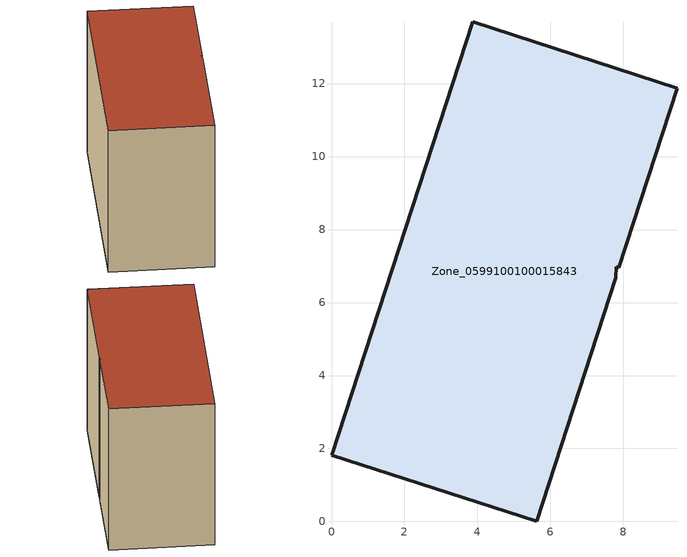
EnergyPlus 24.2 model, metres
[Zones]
Zone_0599100100015843
 floor ground (C_G): 7.81,6.97 7.79,6.68 5.62,0 0,1.82 3.88,13.7 9.47,11.88 7.87,6.96 z0
 wall outside (C_F): 7.79,6.68 7.81,6.97 7.87,6.96 9.47,11.88 3.88,13.7 0,1.82 5.62,0 7.79,6.68 z0:9.19
 roof outside (C_R): 7.81,6.97 7.87,6.96 9.47,11.88 3.88,13.7 0,1.82 5.62,0 7.79,6.68 z9.19
[BUILDING]
Pand.0599100100015843: North Axis=0; Terrain=City; Loads Convergence Tolerance Value=0.04; Temperature Convergence Tolerance Value=0.4; Solar Distribution=FullExterior; Maximum Number of Warmup Days=25; Minimum Number of Warmup Days=1
[Site:Location]
Rotterdam.The.Hague.AP_ZH_NLD Design_Conditions: Latitude=51.96; Longitude=4.45; Time Zone=1; Elevation=-4.5
[SITE:GROUNDTEMPERATURE:BUILDINGSURFACE]
18, 18, 18, 18, 18, 18, 18, 18, 18, 18, 18, 18
[MATERIAL] Thermal Absorptance=0.9; Solar Absorptance=0.7; Visible Absorptance=0.7
Name | Roughness | Thickness | Conductivity | Density | Specific Heat
G.TC.2015-2018 | MediumSmooth | 0.15 | 0.0428571 | 540 | 1210
F.TC.2015-2018 | Rough | 0.3 | 0.0666667 | 1920 | 840
R.TC.2015-2018 | MediumRough | 0.2 | 0.0333333 | 1500 | 1000
[CONSTRUCTION]
C_G: G.TC.2015-2018
C_F: F.TC.2015-2018
C_R: R.TC.2015-2018
[ZONE]
Zone_0599100100015843: Type=1; Multiplier=1; Ceiling Height=Autocalculate; Volume=Autocalculate; Floor Area=autocalculate; Part of Total Floor Area=Yes
[ZONEINFILTRATION:DESIGNFLOWRATE]
Infil_Zone_0599100100015843: Zone or ZoneList or Space or SpaceList=Zone_0599100100015843; Schedule=AlwaysOn; Design Flow Rate Calculation Method=Flow/Area; Flow Rate per Floor Area=0.0015; Constant Term Coefficient=1; Temperature Term Coefficient=0; Velocity Term Coefficient=0; Velocity Squared Term Coefficient=0
[HVACTEMPLATE:ZONE:IDEALLOADSAIRSYSTEM]
Zone_0599100100015843: Maximum Heating Supply Air Temperature=50; Minimum Cooling Supply Air Temperature=13; Maximum Heating Supply Air Humidity Ratio=0.0156; Minimum Cooling Supply Air Humidity Ratio=0.0077; Heating Limit=NoLimit; Cooling Limit=NoLimit; Dehumidification Control Type=ConstantSensibleHeatRatio; Cooling Sensible Heat Ratio=0.7; Dehumidification Setpoint=60; Humidification Control Type=None; Humidification Setpoint=30; Outdoor Air Method=None; Outdoor Air Flow Rate per Person=0.00944; Outdoor Air Flow Rate per Zone Floor Area=0; Outdoor Air Flow Rate per Zone=0; Demand Controlled Ventilation Type=None; Outdoor Air Economizer Type=NoEconomizer; Heat Recovery Type=None; Sensible Heat Recovery Effectiveness=0.7; Latent Heat Recovery Effectiveness=0.65
[ZONECONTROL:THERMOSTAT]
ThermostatControl_Zone_0599100100015843: Zone or ZoneList=Zone_0599100100015843; Control Type Schedule=DualSetpointControlType; Control 1=Thermostat_Zone_0599100100015843; Temperature Difference Between Cutout And Setpoint=0
[THERMOSTATSETPOINT:DUALSETPOINT]
Thermostat_Zone_0599100100015843: Heating Setpoint Temperature Schedule=HeatingSetpoint_Zone_0599100100015843; Cooling Setpoint Temperature Schedule=CoolingSetpoint_Zone_0599100100015843
[SCHEDULE:COMPACT]
HeatingSetpoint_Zone_0599100100015843: Through: 12/31, For: AllDays, Until: 24:00, 21
CoolingSetpoint_Zone_0599100100015843: Through: 12/31, For: AllDays, Until: 24:00, 24
DualSetpointControlType: Through: 12/31, For: AllDays, Until: 24:00, 4
AlwaysOn: Through: 12/31, For: AllDays, Until: 24:00, 1
